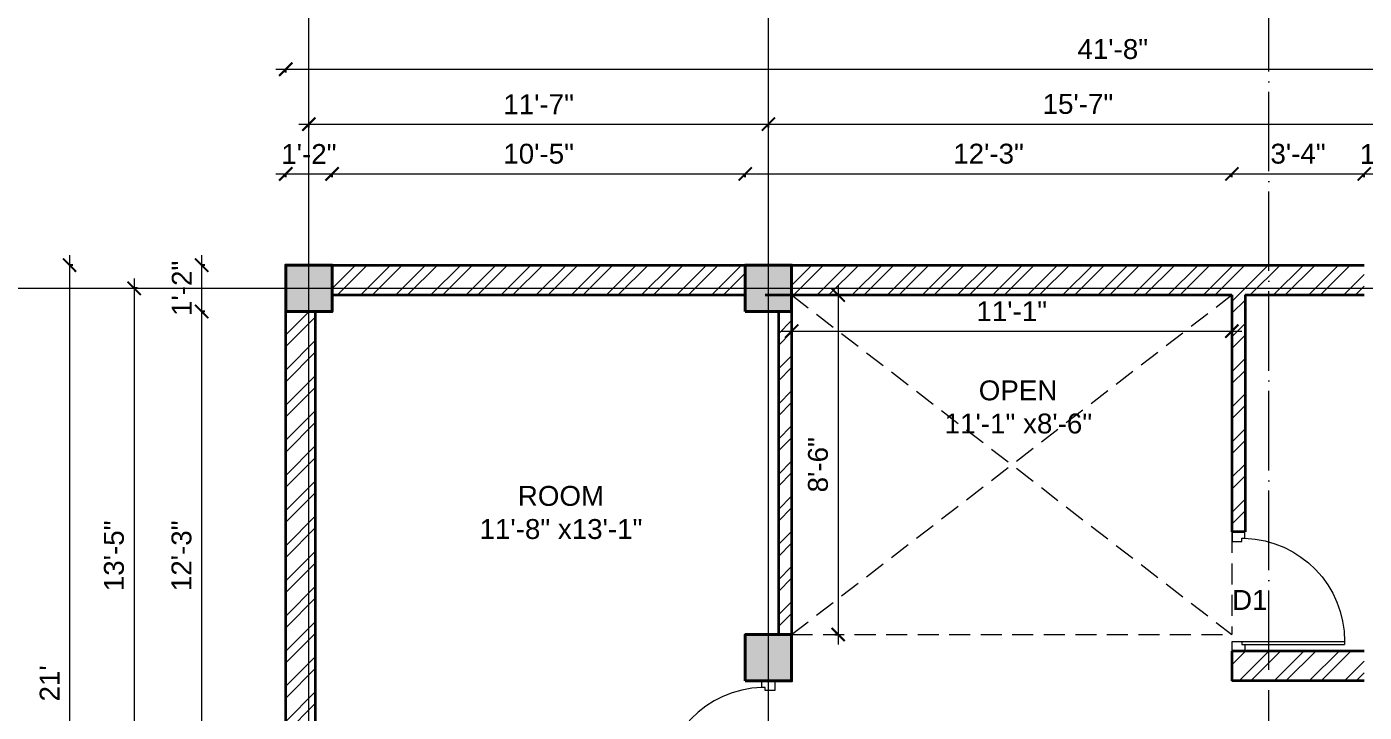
# Model space of a CAD drawing. Header units: inches. Extents: x 122663 to 154153, y 34228 to 39758.
# Drawn here: x 129800.6 to 130204.7, y 37962 to 38168.9 of the extents above; entities that cross this region are included whole.
import ezdxf

# ---------------------------------------------------------------- set-up
doc = ezdxf.new("R2010")
doc.units = ezdxf.units.IN
doc.header["$MEASUREMENT"] = 0
doc.header["$PDMODE"] = 35
doc.linetypes.add('ACAD_ISO04W100', pattern=[30, 24, -3, 0, -3])
doc.linetypes.add('DASHED', pattern=[19.05, 12.7, -6.35])
for name, color, linetype, lineweight in [('Column', 181, 'Continuous', 40), ('Dimension', 130, 'Continuous', 9), ('Hatch', 9, 'Continuous', 9), ('SECTION', 7, 'ACAD_ISO04W100', 18), ('SITE BOUNDARY', 1, 'Continuous', 30), ('Stairs', 61, 'Continuous', 18), ('TEXT', 255, 'Continuous', 35), ('Walls', 11, 'Continuous', 35), ('Windows', 151, 'Continuous', 15)]:
    doc.layers.add(name, color=color, linetype=linetype, lineweight=lineweight)
doc.styles.get("Standard").update_dxf_attribs({"font": 'arial.ttf'})
doc.dimstyles.get("Standard").update_dxf_attribs({"dimtxt": 6, "dimasz": 4, "dimexe": 0, "dimexo": 6, "dimgap": 3, "dimtad": 1, "dimdec": 0, "dimzin": 0, "dimdsep": 46, "dimlunit": 4, "dimtxsty": 'Standard', "dimblk": 'ARCHTICK', "dimcen": 0.09, "dimdle": 3, "dimclrd": 256, "dimadec": 0, "dimazin": 0, "dimtfac": 1, "dimtdec": 0, "dimtofl": 0, "dimtmove": 0, "dimatfit": 3, "dimfxl": 1, "dimfxlon": 1, "dimtolj": 1, "dimtzin": 0, "dimlwd": -1, "dimarcsym": 0})
pattern_1 = [(45, (7291.437, -708.714), (-5.30330086, 5.30330086), []), (45, (7294.9724, -708.714), (-5.30330086, 5.30330086), [])]

# ---------------------------------------------------------------- blocks, each defined once
blk = doc.blocks.new('colm')
at = {"layer": 'Hatch'}
h = blk.add_hatch(color=256, dxfattribs=at)
h.dxf.hatch_style = 1
h.paths.add_polyline_path([(66705.71, 8319.73), (66705.71, 8307.73), (66717.71, 8307.73), (66717.71, 8319.73)])
at = {"layer": 'Column'}
blk.add_lwpolyline([(66705.71, 8307.73), (66717.71, 8307.73), (66717.71, 8319.73), (66705.71, 8319.73)], close=True, dxfattribs=at)
blk = doc.blocks.new('GFFGS')
at = {"layer": 'Windows'}
for p, q in [((97915.22, 19628.63), (97915.22, 19658.74)), ((97916.19, 19658.74), (97915.22, 19658.74)), ((97916.19, 19627.65), (97916.19, 19658.77)), ((97915.22, 19628.63), (97913.27, 19628.63)), ((97913.27, 19628.63), (97913.27, 19624.73)), ((97915.22, 19627.65), (97915.22, 19628.63)), ((97916.19, 19627.65), (97915.22, 19627.65)), ((97916.19, 19624.73), (97916.19, 19627.65)), ((97946.35, 19624.73), (97946.35, 19627.65)), ((97946.35, 19627.65), (97947.32, 19627.65)), ((97947.32, 19627.65), (97947.32, 19628.63)), ((97947.32, 19628.63), (97949.27, 19628.63)), ((97949.27, 19628.63), (97949.27, 19624.73)), ((97913.27, 19624.73), (97916.19, 19624.73)), ((97949.27, 19624.73), (97946.35, 19624.73))]:
    blk.add_line(p, q, dxfattribs=at)
blk.add_arc((97916.25, 19627.66), 31.08, 1.7801, 90.1235, dxfattribs=at)
blk = doc.blocks.new('_ArchTick')
at = {"color": 0, "linetype": 'ByBlock', "const_width": 0.15}
blk.add_lwpolyline([(-0.5, -0.5), (0.5, 0.5)], dxfattribs=at)
blk = doc.blocks.new('*D351')
at = {"layer": 'Defpoints', "color": 0, "transparency": 16777216}
for p in [(129892.84, 38124.52), (129878.84, 38096.99), (129892.84, 38096.99)]:
    blk.add_point(p, dxfattribs=at)
at = {"layer": 'Dimension', "transparency": 16777216}
blk.add_line((129875.84, 38124.52), (129895.84, 38124.52), dxfattribs=at)
at = {"layer": 'Dimension', "color": 0, "lineweight": -2, "transparency": 16777216}
for p, q in [((129878.84, 38123.52), (129878.84, 38124.52)), ((129892.84, 38123.52), (129892.84, 38124.52))]:
    blk.add_line(p, q, dxfattribs=at)
at = {"layer": 'Dimension', "transparency": 16777216, "xscale": 4, "yscale": 4, "zscale": 4, "rotation": 180}
blk.add_blockref('_ArchTick', (129878.84, 38124.52), dxfattribs=at)
at = {"layer": 'Dimension', "transparency": 16777216, "xscale": 4, "yscale": 4, "zscale": 4}
blk.add_blockref('_ArchTick', (129892.84, 38124.52), dxfattribs=at)
at = {"layer": 'Dimension', "color": 0, "lineweight": -2, "transparency": 16777216, "insert": (129885.84, 38130.53), "char_height": 6, "attachment_point": 5}
blk.add_mtext('\\A1;1\'-2"', dxfattribs=at)
blk = doc.blocks.new('*D352')
at = {"layer": 'Defpoints', "color": 0, "transparency": 16777216}
for p in [(130017.66, 38124.52), (129892.84, 38096.99), (130017.66, 38096.99)]:
    blk.add_point(p, dxfattribs=at)
at = {"layer": 'Dimension', "transparency": 16777216}
blk.add_line((129889.84, 38124.52), (130020.66, 38124.52), dxfattribs=at)
at = {"layer": 'Dimension', "color": 0, "lineweight": -2, "transparency": 16777216}
for p, q in [((129892.84, 38123.52), (129892.84, 38124.52)), ((130017.66, 38123.52), (130017.66, 38124.52))]:
    blk.add_line(p, q, dxfattribs=at)
at = {"layer": 'Dimension', "transparency": 16777216, "xscale": 4, "yscale": 4, "zscale": 4, "rotation": 180}
blk.add_blockref('_ArchTick', (129892.84, 38124.52), dxfattribs=at)
at = {"layer": 'Dimension', "transparency": 16777216, "xscale": 4, "yscale": 4, "zscale": 4}
blk.add_blockref('_ArchTick', (130017.66, 38124.52), dxfattribs=at)
at = {"layer": 'Dimension', "color": 0, "lineweight": -2, "transparency": 16777216, "insert": (129955.25, 38130.58), "char_height": 6, "attachment_point": 5}
blk.add_mtext('\\A1;10\'-5"', dxfattribs=at)
blk = doc.blocks.new('*D349')
at = {"layer": 'Defpoints', "color": 0, "transparency": 16777216}
for p in [(130218.66, 38124.52), (130204.66, 38096.99), (130218.66, 38096.99)]:
    blk.add_point(p, dxfattribs=at)
at = {"layer": 'Dimension', "transparency": 16777216}
blk.add_line((130201.66, 38124.52), (130221.66, 38124.52), dxfattribs=at)
at = {"layer": 'Dimension', "color": 0, "lineweight": -2, "transparency": 16777216}
for p, q in [((130204.66, 38123.52), (130204.66, 38124.52)), ((130218.66, 38123.52), (130218.66, 38124.52))]:
    blk.add_line(p, q, dxfattribs=at)
at = {"layer": 'Dimension', "transparency": 16777216, "xscale": 4, "yscale": 4, "zscale": 4, "rotation": 180}
blk.add_blockref('_ArchTick', (130204.66, 38124.52), dxfattribs=at)
at = {"layer": 'Dimension', "transparency": 16777216, "xscale": 4, "yscale": 4, "zscale": 4}
blk.add_blockref('_ArchTick', (130218.66, 38124.52), dxfattribs=at)
at = {"layer": 'Dimension', "color": 0, "lineweight": -2, "transparency": 16777216, "insert": (130211.66, 38130.53), "char_height": 6, "attachment_point": 5}
blk.add_mtext('\\A1;1\'-2"', dxfattribs=at)
blk = doc.blocks.new('*D380')
at = {"layer": 'Defpoints', "color": 0, "transparency": 16777216}
for p in [(130024.66, 38139.54), (129885.84, 38096.99), (130024.66, 38096.99)]:
    blk.add_point(p, dxfattribs=at)
at = {"layer": 'Dimension', "transparency": 16777216}
blk.add_line((129882.84, 38139.54), (130027.66, 38139.54), dxfattribs=at)
at = {"layer": 'Dimension', "color": 0, "lineweight": -2, "transparency": 16777216}
for p, q in [((129885.84, 38138.54), (129885.84, 38139.54)), ((130024.66, 38138.54), (130024.66, 38139.54))]:
    blk.add_line(p, q, dxfattribs=at)
at = {"layer": 'Dimension', "transparency": 16777216, "xscale": 4, "yscale": 4, "zscale": 4, "rotation": 180}
blk.add_blockref('_ArchTick', (129885.84, 38139.54), dxfattribs=at)
at = {"layer": 'Dimension', "transparency": 16777216, "xscale": 4, "yscale": 4, "zscale": 4}
blk.add_blockref('_ArchTick', (130024.66, 38139.54), dxfattribs=at)
at = {"layer": 'Dimension', "color": 0, "lineweight": -2, "transparency": 16777216, "insert": (129955.25, 38145.55), "char_height": 6, "attachment_point": 5}
blk.add_mtext('\\A1;11\'-7"', dxfattribs=at)
blk = doc.blocks.new('*D381')
at = {"layer": 'Defpoints', "color": 0, "transparency": 16777216}
for p in [(130211.66, 38139.54), (130024.66, 38096.99), (130211.66, 38096.99)]:
    blk.add_point(p, dxfattribs=at)
at = {"layer": 'Dimension', "transparency": 16777216}
blk.add_line((130021.66, 38139.54), (130214.66, 38139.54), dxfattribs=at)
at = {"layer": 'Dimension', "color": 0, "lineweight": -2, "transparency": 16777216}
for p, q in [((130024.66, 38138.54), (130024.66, 38139.54)), ((130211.66, 38138.54), (130211.66, 38139.54))]:
    blk.add_line(p, q, dxfattribs=at)
at = {"layer": 'Dimension', "transparency": 16777216, "xscale": 4, "yscale": 4, "zscale": 4, "rotation": 180}
blk.add_blockref('_ArchTick', (130024.66, 38139.54), dxfattribs=at)
at = {"layer": 'Dimension', "transparency": 16777216, "xscale": 4, "yscale": 4, "zscale": 4}
blk.add_blockref('_ArchTick', (130211.66, 38139.54), dxfattribs=at)
at = {"layer": 'Dimension', "color": 0, "lineweight": -2, "transparency": 16777216, "insert": (130118.16, 38145.6), "char_height": 6, "attachment_point": 5}
blk.add_mtext('\\A1;15\'-7"', dxfattribs=at)
blk = doc.blocks.new('*D306')
at = {"layer": 'Defpoints', "color": 0, "transparency": 16777216}
for p in [(130378.53, 38156.11), (129878.84, 38096.99), (130378.53, 38096.99)]:
    blk.add_point(p, dxfattribs=at)
at = {"layer": 'Dimension', "transparency": 16777216}
blk.add_line((129875.84, 38156.11), (130381.53, 38156.11), dxfattribs=at)
at = {"layer": 'Dimension', "color": 0, "lineweight": -2, "transparency": 16777216}
for p, q in [((129878.84, 38155.11), (129878.84, 38156.11)), ((130378.53, 38155.11), (130378.53, 38156.11))]:
    blk.add_line(p, q, dxfattribs=at)
at = {"layer": 'Dimension', "transparency": 16777216, "xscale": 4, "yscale": 4, "zscale": 4, "rotation": 180}
blk.add_blockref('_ArchTick', (129878.84, 38156.11), dxfattribs=at)
at = {"layer": 'Dimension', "transparency": 16777216, "xscale": 4, "yscale": 4, "zscale": 4}
blk.add_blockref('_ArchTick', (130378.53, 38156.11), dxfattribs=at)
at = {"layer": 'Dimension', "color": 0, "lineweight": -2, "transparency": 16777216, "insert": (130128.68, 38162.17), "char_height": 6, "attachment_point": 5}
blk.add_mtext('\\A1;41\'-8"', dxfattribs=at)
blk = doc.blocks.new('*D375')
at = {"layer": 'Defpoints', "color": 0, "transparency": 16777216}
for p in [(129878.84, 38096.99), (129853.44, 38082.99), (129878.84, 38082.99)]:
    blk.add_point(p, dxfattribs=at)
at = {"layer": 'Dimension', "transparency": 16777216}
blk.add_line((129853.44, 38099.99), (129853.44, 38079.99), dxfattribs=at)
at = {"layer": 'Dimension', "color": 0, "lineweight": -2, "transparency": 16777216}
for p, q in [((129854.44, 38096.99), (129853.44, 38096.99)), ((129854.44, 38082.99), (129853.44, 38082.99))]:
    blk.add_line(p, q, dxfattribs=at)
at = {"layer": 'Dimension', "transparency": 16777216, "xscale": 4, "yscale": 4, "zscale": 4}
for p, rotation in [((129853.44, 38096.99), 90), ((129853.44, 38082.99), 270)]:
    blk.add_blockref('_ArchTick', p, dxfattribs=dict(at, rotation=rotation))
at = {"layer": 'Dimension', "color": 0, "lineweight": -2, "transparency": 16777216, "insert": (129847.43, 38089.99), "char_height": 6, "attachment_point": 5, "rotation": 90}
blk.add_mtext('\\A1;1\'-2"', dxfattribs=at)
blk = doc.blocks.new('*D376')
at = {"layer": 'Defpoints', "color": 0, "transparency": 16777216}
for p in [(129878.84, 38082.99), (129853.44, 37935.49), (129878.84, 37935.49)]:
    blk.add_point(p, dxfattribs=at)
at = {"layer": 'Dimension', "transparency": 16777216}
blk.add_line((129853.44, 38085.99), (129853.44, 37932.49), dxfattribs=at)
at = {"layer": 'Dimension', "color": 0, "lineweight": -2, "transparency": 16777216}
for p, q in [((129854.44, 38082.99), (129853.44, 38082.99)), ((129854.44, 37935.49), (129853.44, 37935.49))]:
    blk.add_line(p, q, dxfattribs=at)
at = {"layer": 'Dimension', "transparency": 16777216, "xscale": 4, "yscale": 4, "zscale": 4}
for p, rotation in [((129853.44, 38082.99), 90), ((129853.44, 37935.49), 270)]:
    blk.add_blockref('_ArchTick', p, dxfattribs=dict(at, rotation=rotation))
at = {"layer": 'Dimension', "color": 0, "lineweight": -2, "transparency": 16777216, "insert": (129847.37, 38009.24), "char_height": 6, "attachment_point": 5, "rotation": 90}
blk.add_mtext('\\A1;12\'-3"', dxfattribs=at)
blk = doc.blocks.new('*D374')
at = {"layer": 'Defpoints', "color": 0, "transparency": 16777216}
for p in [(129878.84, 38089.99), (129833.04, 37928.49), (129878.84, 37928.49)]:
    blk.add_point(p, dxfattribs=at)
at = {"layer": 'Dimension', "transparency": 16777216}
blk.add_line((129833.04, 38092.99), (129833.04, 37925.49), dxfattribs=at)
at = {"layer": 'Dimension', "color": 0, "lineweight": -2, "transparency": 16777216}
for p, q in [((129834.04, 38089.99), (129833.04, 38089.99)), ((129834.04, 37928.49), (129833.04, 37928.49))]:
    blk.add_line(p, q, dxfattribs=at)
at = {"layer": 'Dimension', "transparency": 16777216, "xscale": 4, "yscale": 4, "zscale": 4}
for p, rotation in [((129833.04, 38089.99), 90), ((129833.04, 37928.49), 270)]:
    blk.add_blockref('_ArchTick', p, dxfattribs=dict(at, rotation=rotation))
at = {"layer": 'Dimension', "color": 0, "lineweight": -2, "transparency": 16777216, "insert": (129826.97, 38009.24), "char_height": 6, "attachment_point": 5, "rotation": 90}
blk.add_mtext('\\A1;13\'-5"', dxfattribs=at)
blk = doc.blocks.new('*D300')
at = {"layer": 'Defpoints', "color": 0, "transparency": 16777216}
for p in [(129878.84, 38096.99), (129813.53, 37844.49), (130003.66, 37844.49)]:
    blk.add_point(p, dxfattribs=at)
at = {"layer": 'Dimension', "transparency": 16777216}
blk.add_line((129813.53, 38099.99), (129813.53, 37841.49), dxfattribs=at)
at = {"layer": 'Dimension', "color": 0, "lineweight": -2, "transparency": 16777216}
for p, q in [((129814.53, 38096.99), (129813.53, 38096.99)), ((129814.53, 37844.49), (129813.53, 37844.49))]:
    blk.add_line(p, q, dxfattribs=at)
at = {"layer": 'Dimension', "transparency": 16777216, "xscale": 4, "yscale": 4, "zscale": 4}
for p, rotation in [((129813.53, 38096.99), 90), ((129813.53, 37844.49), 270)]:
    blk.add_blockref('_ArchTick', p, dxfattribs=dict(at, rotation=rotation))
at = {"layer": 'Dimension', "color": 0, "lineweight": -2, "transparency": 16777216, "insert": (129807.51, 37970.74), "char_height": 6, "attachment_point": 5, "rotation": 90}
blk.add_mtext("\\A1;21'", dxfattribs=at)
blk = doc.blocks.new('*D301')
at = {"layer": 'Defpoints', "color": 0, "transparency": 16777216}
for p in [(130204.66, 38124.52), (130204.66, 38096.99), (130164.66, 38087.99)]:
    blk.add_point(p, dxfattribs=at)
at = {"layer": 'Dimension', "transparency": 16777216}
blk.add_line((130161.66, 38124.52), (130207.66, 38124.52), dxfattribs=at)
at = {"layer": 'Dimension', "color": 0, "lineweight": -2, "transparency": 16777216}
for p, q in [((130164.66, 38123.52), (130164.66, 38124.52)), ((130204.66, 38123.52), (130204.66, 38124.52))]:
    blk.add_line(p, q, dxfattribs=at)
at = {"layer": 'Dimension', "transparency": 16777216, "xscale": 4, "yscale": 4, "zscale": 4, "rotation": 180}
blk.add_blockref('_ArchTick', (130164.66, 38124.52), dxfattribs=at)
at = {"layer": 'Dimension', "transparency": 16777216, "xscale": 4, "yscale": 4, "zscale": 4}
blk.add_blockref('_ArchTick', (130204.66, 38124.52), dxfattribs=at)
at = {"layer": 'Dimension', "color": 0, "transparency": 16777216, "insert": (130184.66, 38130.59), "char_height": 6, "attachment_point": 5}
blk.add_mtext('\\A1;3\'-4"', dxfattribs=at)
blk = doc.blocks.new('*D348')
at = {"layer": 'Defpoints', "color": 0, "transparency": 16777216}
for p in [(130164.66, 38124.52), (130017.66, 38096.99), (130164.66, 38087.99)]:
    blk.add_point(p, dxfattribs=at)
at = {"layer": 'Dimension', "transparency": 16777216}
blk.add_line((130014.66, 38124.52), (130167.66, 38124.52), dxfattribs=at)
at = {"layer": 'Dimension', "color": 0, "lineweight": -2, "transparency": 16777216}
for p, q in [((130017.66, 38123.52), (130017.66, 38124.52)), ((130164.66, 38123.52), (130164.66, 38124.52))]:
    blk.add_line(p, q, dxfattribs=at)
at = {"layer": 'Dimension', "transparency": 16777216, "xscale": 4, "yscale": 4, "zscale": 4, "rotation": 180}
blk.add_blockref('_ArchTick', (130017.66, 38124.52), dxfattribs=at)
at = {"layer": 'Dimension', "transparency": 16777216, "xscale": 4, "yscale": 4, "zscale": 4}
blk.add_blockref('_ArchTick', (130164.66, 38124.52), dxfattribs=at)
at = {"layer": 'Dimension', "color": 0, "transparency": 16777216, "insert": (130091.16, 38130.59), "char_height": 6, "attachment_point": 5}
blk.add_mtext('\\A1;12\'-3"', dxfattribs=at)
blk = doc.blocks.new('*D383')
at = {"layer": 'Defpoints', "color": 0, "transparency": 16777216}
for p in [(130164.66, 38077.06), (130031.66, 38062.79), (130164.66, 38062.79)]:
    blk.add_point(p, dxfattribs=at)
at = {"layer": 'Windows', "transparency": 16777216}
blk.add_line((130028.66, 38077.06), (130167.66, 38077.06), dxfattribs=at)
at = {"layer": 'Windows', "color": 0, "lineweight": -2, "transparency": 16777216}
for p, q in [((130031.66, 38076.06), (130031.66, 38077.06)), ((130164.66, 38076.06), (130164.66, 38077.06))]:
    blk.add_line(p, q, dxfattribs=at)
at = {"layer": 'Windows', "transparency": 16777216, "xscale": 4, "yscale": 4, "zscale": 4, "rotation": 180}
blk.add_blockref('_ArchTick', (130031.66, 38077.06), dxfattribs=at)
at = {"layer": 'Windows', "transparency": 16777216, "xscale": 4, "yscale": 4, "zscale": 4}
blk.add_blockref('_ArchTick', (130164.66, 38077.06), dxfattribs=at)
at = {"layer": 'Windows', "color": 0, "transparency": 16777216, "insert": (130098.16, 38083.08), "char_height": 6, "attachment_point": 5}
blk.add_mtext('\\A1;11\'-1"', dxfattribs=at)
blk = doc.blocks.new('*D840')
at = {"layer": 'Defpoints', "color": 0, "transparency": 16777216}
for p in [(130031.66, 38087.99), (130031.66, 37985.49), (130045.73, 37985.49)]:
    blk.add_point(p, dxfattribs=at)
at = {"layer": 'Windows', "transparency": 16777216}
blk.add_line((130045.73, 38090.99), (130045.73, 37982.49), dxfattribs=at)
at = {"layer": 'Windows', "color": 0, "lineweight": -2, "transparency": 16777216}
for p, q in [((130044.73, 38087.99), (130045.73, 38087.99)), ((130044.73, 37985.49), (130045.73, 37985.49))]:
    blk.add_line(p, q, dxfattribs=at)
at = {"layer": 'Windows', "transparency": 16777216, "xscale": 4, "yscale": 4, "zscale": 4}
for p, rotation in [((130045.73, 38087.99), 90), ((130045.73, 37985.49), 270)]:
    blk.add_blockref('_ArchTick', p, dxfattribs=dict(at, rotation=rotation))
at = {"layer": 'Windows', "color": 0, "transparency": 16777216, "insert": (130039.66, 38036.74), "char_height": 6, "attachment_point": 5, "rotation": 90}
blk.add_mtext('\\A1;8\'-6"', dxfattribs=at)
blk = doc.blocks.new('*D1449')
at = {"layer": 'Defpoints', "color": 0, "transparency": 16777216}
for p in [(129783.15, 37978.49), (130024.66, 37978.49), (129878.84, 37928.49)]:
    blk.add_point(p, dxfattribs=at)
at = {"layer": 'Dimension', "transparency": 16777216}
blk.add_line((129783.15, 37925.49), (129783.15, 37981.49), dxfattribs=at)
at = {"layer": 'Dimension', "color": 0, "lineweight": -2, "transparency": 16777216}
for p, q in [((129784.15, 37978.49), (129783.15, 37978.49)), ((129784.15, 37928.49), (129783.15, 37928.49))]:
    blk.add_line(p, q, dxfattribs=at)
at = {"layer": 'Dimension', "transparency": 16777216, "xscale": 4, "yscale": 4, "zscale": 4}
for p, rotation in [((129783.15, 37978.49), 90), ((129783.15, 37928.49), 270)]:
    blk.add_blockref('_ArchTick', p, dxfattribs=dict(at, rotation=rotation))
at = {"layer": 'Dimension', "color": 0, "transparency": 16777216, "insert": (129777.13, 37953.49), "char_height": 6, "attachment_point": 5, "rotation": 90}
blk.add_mtext('\\A1;4\'-2"', dxfattribs=at)
blk = doc.blocks.new('*D1450')
at = {"layer": 'Defpoints', "color": 0, "transparency": 16777216}
for p in [(129783.15, 38089.99), (130024.66, 38089.99), (130024.66, 37978.49)]:
    blk.add_point(p, dxfattribs=at)
at = {"layer": 'Dimension', "transparency": 16777216}
blk.add_line((129783.15, 37975.49), (129783.15, 38092.99), dxfattribs=at)
at = {"layer": 'Dimension', "color": 0, "lineweight": -2, "transparency": 16777216}
for p, q in [((129784.15, 38089.99), (129783.15, 38089.99)), ((129784.15, 37978.49), (129783.15, 37978.49))]:
    blk.add_line(p, q, dxfattribs=at)
at = {"layer": 'Dimension', "transparency": 16777216, "xscale": 4, "yscale": 4, "zscale": 4}
for p, rotation in [((129783.15, 38089.99), 90), ((129783.15, 37978.49), 270)]:
    blk.add_blockref('_ArchTick', p, dxfattribs=dict(at, rotation=rotation))
at = {"layer": 'Dimension', "color": 0, "transparency": 16777216, "insert": (129777.08, 38034.24), "char_height": 6, "attachment_point": 5, "rotation": 90}
blk.add_mtext('\\A1;9\'-3"', dxfattribs=at)

msp = doc.modelspace()

# ---------------------------------------------------------------- hatches: boundary and pattern name
at = {"layer": 'Hatch'}
h = msp.add_hatch(dxfattribs=at)
h.set_pattern_fill('ANSI32', color=256, scale=20)
h.set_pattern_definition(pattern_1)
h.paths.add_polyline_path([(129892.84, 38096.99), (129892.84, 38087.99), (130017.66, 38087.99), (130017.66, 38096.99)])
h = msp.add_hatch(dxfattribs=at)
h.set_pattern_fill('ANSI32', color=256, scale=20)
h.set_pattern_definition(pattern_1)
h.paths.add_polyline_path([(130164.66, 38087.99), (130164.66, 38016.49), (130168.71, 38016.49), (130168.66, 38016.49), (130168.66, 38087.99), (130204.66, 38087.99), (130204.66, 38096.99), (130031.66, 38096.99), (130031.66, 38087.99)])
h = msp.add_hatch(dxfattribs=at)
h.set_pattern_fill('ANSI32', color=256, scale=20)
h.set_pattern_definition(pattern_1)
h.paths.add_polyline_path([(129887.84, 38082.99), (129878.84, 38082.99), (129878.84, 37935.49), (129887.84, 37935.49)])
h = msp.add_hatch(dxfattribs=at)
h.set_pattern_fill('ANSI32', color=256, scale=20)
h.set_pattern_definition(pattern_1)
h.paths.add_polyline_path([(130027.66, 37985.49), (130031.66, 37985.49), (130031.66, 38082.99), (130027.66, 38082.99)])
h = msp.add_hatch(dxfattribs=at)
h.set_pattern_fill('ANSI32', color=256, scale=20)
h.set_pattern_definition(pattern_1)
h.paths.add_polyline_path([(130164.66, 37980.49), (130164.66, 37971.49), (130204.66, 37971.49), (130204.66, 37980.49)])

# ---------------------------------------------------------------- linework, layer by layer
at = {"layer": 'SECTION'}
msp.add_line((130175.82, 37764.12), (130175.82, 38175.79), dxfattribs=at)
at = {"layer": 'SITE BOUNDARY'}
msp.add_circle((130143.63, 37296.4), 2461.59, dxfattribs=at)
at = {"layer": 'Stairs', "linetype": 'DASHED', "ltscale": 0.5}
for p, q in [((130031.66, 37985.49), (130164.66, 38087.99)), ((130031.66, 38087.99), (130164.66, 37985.49)), ((130164.66, 38016.49), (130164.66, 37985.49)), ((130031.66, 37985.49), (130164.66, 37985.49))]:
    msp.add_line(p, q, dxfattribs=at)
at = {"layer": 'Walls'}
for p, q in [((129892.84, 38096.99), (130017.66, 38096.99)), ((130023.66, 38096.99), (130204.66, 38096.99)), ((129892.84, 38087.99), (130017.66, 38087.99)), ((130023.66, 38087.99), (130164.66, 38087.99)), ((130164.66, 38087.99), (130164.66, 38016.49)), ((130168.66, 38087.99), (130204.66, 38087.99)), ((130168.66, 38087.99), (130168.66, 38016.49)), ((129878.84, 37935.49), (129878.84, 38082.99)), ((129887.84, 37935.49), (129887.84, 38082.99)), ((130027.66, 38082.99), (130027.66, 37985.49)), ((130031.66, 38082.99), (130031.66, 37985.49)), ((130168.66, 38016.49), (130164.66, 38016.49)), ((130164.66, 37980.49), (130164.66, 37971.49)), ((130204.66, 37980.49), (130164.66, 37980.49)), ((130204.66, 37971.49), (130164.66, 37971.49))]:
    msp.add_line(p, q, dxfattribs=at)
at = {"layer": 'Windows'}
for p, direction in [((129885.84, 38089.99), (0, 1)), ((130024.66, 38089.99), (0, 1)), ((129885.84, 38089.99), (1, 0))]:
    msp.add_xline(p, direction, dxfattribs=at)

# ---------------------------------------------------------------- block references
at = {"layer": 'Column', "xscale": 1.166666666668081, "yscale": 1.166666666668081, "zscale": 1.166666666668081}
for p in [(52055.52, 28390.64), (52194.33, 28390.64), (52194.33, 28279.14)]:
    msp.add_blockref('colm', p, dxfattribs=at)
at = {"layer": 'Windows', "xscale": -1, "rotation": 270}
msp.add_blockref('GFFGS', (110539.98, -59932.78), dxfattribs=at)
at = {"layer": 'Windows', "rotation": 90.00000000000001}
msp.add_blockref('GFFGS', (149651.34, -59977.78), dxfattribs=at)

# ---------------------------------------------------------------- texts
at = {"layer": 'TEXT', "char_height": 6}
for s, width, insert, attachment_point in [('\\pi30.78863;OPEN\\P\\pi20.49122;11\'-1" x8\'-6"', 84.2389, (130057.41, 38046.1), 7), ('\\pi29.7286;ROOM\\P\\pi18.16039;11\'-8" x13\'-1"', 84.2389, (129919.22, 38014.25), 7), ('\\pi5.0988;D1', 18.7269, (130159.62, 37998.92), 1)]:
    msp.add_mtext_dynamic_manual_height_columns(s, width=width, gutter_width=1, heights=[0], dxfattribs=dict(at, insert=insert, attachment_point=attachment_point))

# ---------------------------------------------------------------- dimensions: what is measured, and where the dimension line sits
at = {"layer": 'Dimension', "lineweight": -2}
for base, p1, p2, picture, middle in [((130378.53, 38156.11), (129878.84, 38096.99), (130378.53, 38096.99), '*D306', (130128.68, 38162.17)), ((130024.66, 38139.54), (129885.84, 38096.99), (130024.66, 38096.99), '*D380', (129955.25, 38145.55)), ((130211.66, 38139.54), (130024.66, 38096.99), (130211.66, 38096.99), '*D381', (130118.16, 38145.6)), ((130017.66, 38124.52), (129892.84, 38096.99), (130017.66, 38096.99), '*D352', (129955.25, 38130.58))]:
    dim = msp.add_linear_dim(base=base, p1=p1, p2=p2, dimstyle='Standard', override={"dimtmove": 1}, dxfattribs=at)
    dim.commit()
    dim.dimension.update_dxf_attribs({"geometry": picture, "text_midpoint": middle})
for base, p1, p2, picture, middle in [((129892.84, 38124.52), (129878.84, 38096.99), (129892.84, 38096.99), '*D351', (129885.84, 38124.52)), ((130218.66, 38124.52), (130204.66, 38096.99), (130218.66, 38096.99), '*D349', (130211.66, 38124.52))]:
    dim = msp.add_linear_dim(base=base, p1=p1, p2=p2, dimstyle='Standard', override={"dimtmove": 1}, dxfattribs=at)
    dim.commit()
    dim.dimension.update_dxf_attribs({"geometry": picture, "text_midpoint": middle, "dimtype": 160})
at = {"layer": 'Dimension'}
for base, p1, p2, picture, middle in [((130164.66, 38124.52), (130017.66, 38096.99), (130164.66, 38087.99), '*D348', (130091.16, 38130.59)), ((130204.66, 38124.52), (130164.66, 38087.99), (130204.66, 38096.99), '*D301', (130184.66, 38130.59))]:
    dim = msp.add_linear_dim(base=base, p1=p1, p2=p2, dimstyle='Standard', override={"dimtmove": 1}, dxfattribs=at)
    dim.commit()
    dim.dimension.update_dxf_attribs({"geometry": picture, "text_midpoint": middle})
at = {"layer": 'Dimension', "lineweight": -2}
for base, p1, p2, picture, middle in [((129813.5273, 37844.4903), (129878.8384, 38096.9878), (130003.6558, 37844.4903), '*D300', (129807.515, 37970.739)), ((129833.0381, 37928.4903), (129878.8384, 38089.9878), (129878.8384, 37928.4903), '*D374', (129826.9726, 38009.239)), ((129853.4399, 37935.4903), (129878.8384, 38082.9878), (129878.8384, 37935.4903), '*D376', (129847.3744, 38009.239))]:
    dim = msp.add_linear_dim(base=base, p1=p1, p2=p2, angle=90, dimstyle='Standard', override={"dimtmove": 1}, dxfattribs=at)
    dim.commit()
    dim.dimension.update_dxf_attribs({"geometry": picture, "text_midpoint": middle})
dim = msp.add_linear_dim(base=(129853.44, 38082.99), p1=(129878.84, 38096.99), p2=(129878.84, 38082.99), angle=90, dimstyle='Standard', override={"dimtmove": 1}, dxfattribs=at)
dim.commit()
dim.dimension.update_dxf_attribs({"geometry": '*D375', "text_midpoint": (129853.44, 38089.99), "dimtype": 160})
at = {"layer": 'Dimension'}
for base, p1, p2, picture, middle in [((129783.1452, 38089.9878), (130024.6558, 37978.4903), (130024.6558, 38089.9878), '*D1450', (129777.0797, 38034.239)), ((129783.15, 37978.49), (129878.84, 37928.49), (130024.66, 37978.49), '*D1449', (129777.13, 37953.49))]:
    dim = msp.add_linear_dim(base=base, p1=p1, p2=p2, angle=90, dimstyle='Standard', override={"dimtmove": 1}, dxfattribs=at)
    dim.commit()
    dim.dimension.update_dxf_attribs({"geometry": picture, "text_midpoint": middle})
at = {"layer": 'Windows'}
dim = msp.add_linear_dim(base=(130045.7275, 37985.4903), p1=(130031.6558, 38087.9878), p2=(130031.6558, 37985.4903), angle=90, dimstyle='Standard', dxfattribs=at)
dim.commit()
dim.dimension.update_dxf_attribs({"geometry": '*D840', "text_midpoint": (130039.6641, 38036.739)})
dim = msp.add_linear_dim(base=(130164.66, 38077.06), p1=(130031.66, 38062.79), p2=(130164.66, 38062.79), dimstyle='Standard', dxfattribs=at)
dim.commit()
dim.dimension.update_dxf_attribs({"geometry": '*D383', "text_midpoint": (130098.16, 38083.08)})

doc.saveas('drawing.dxf')
